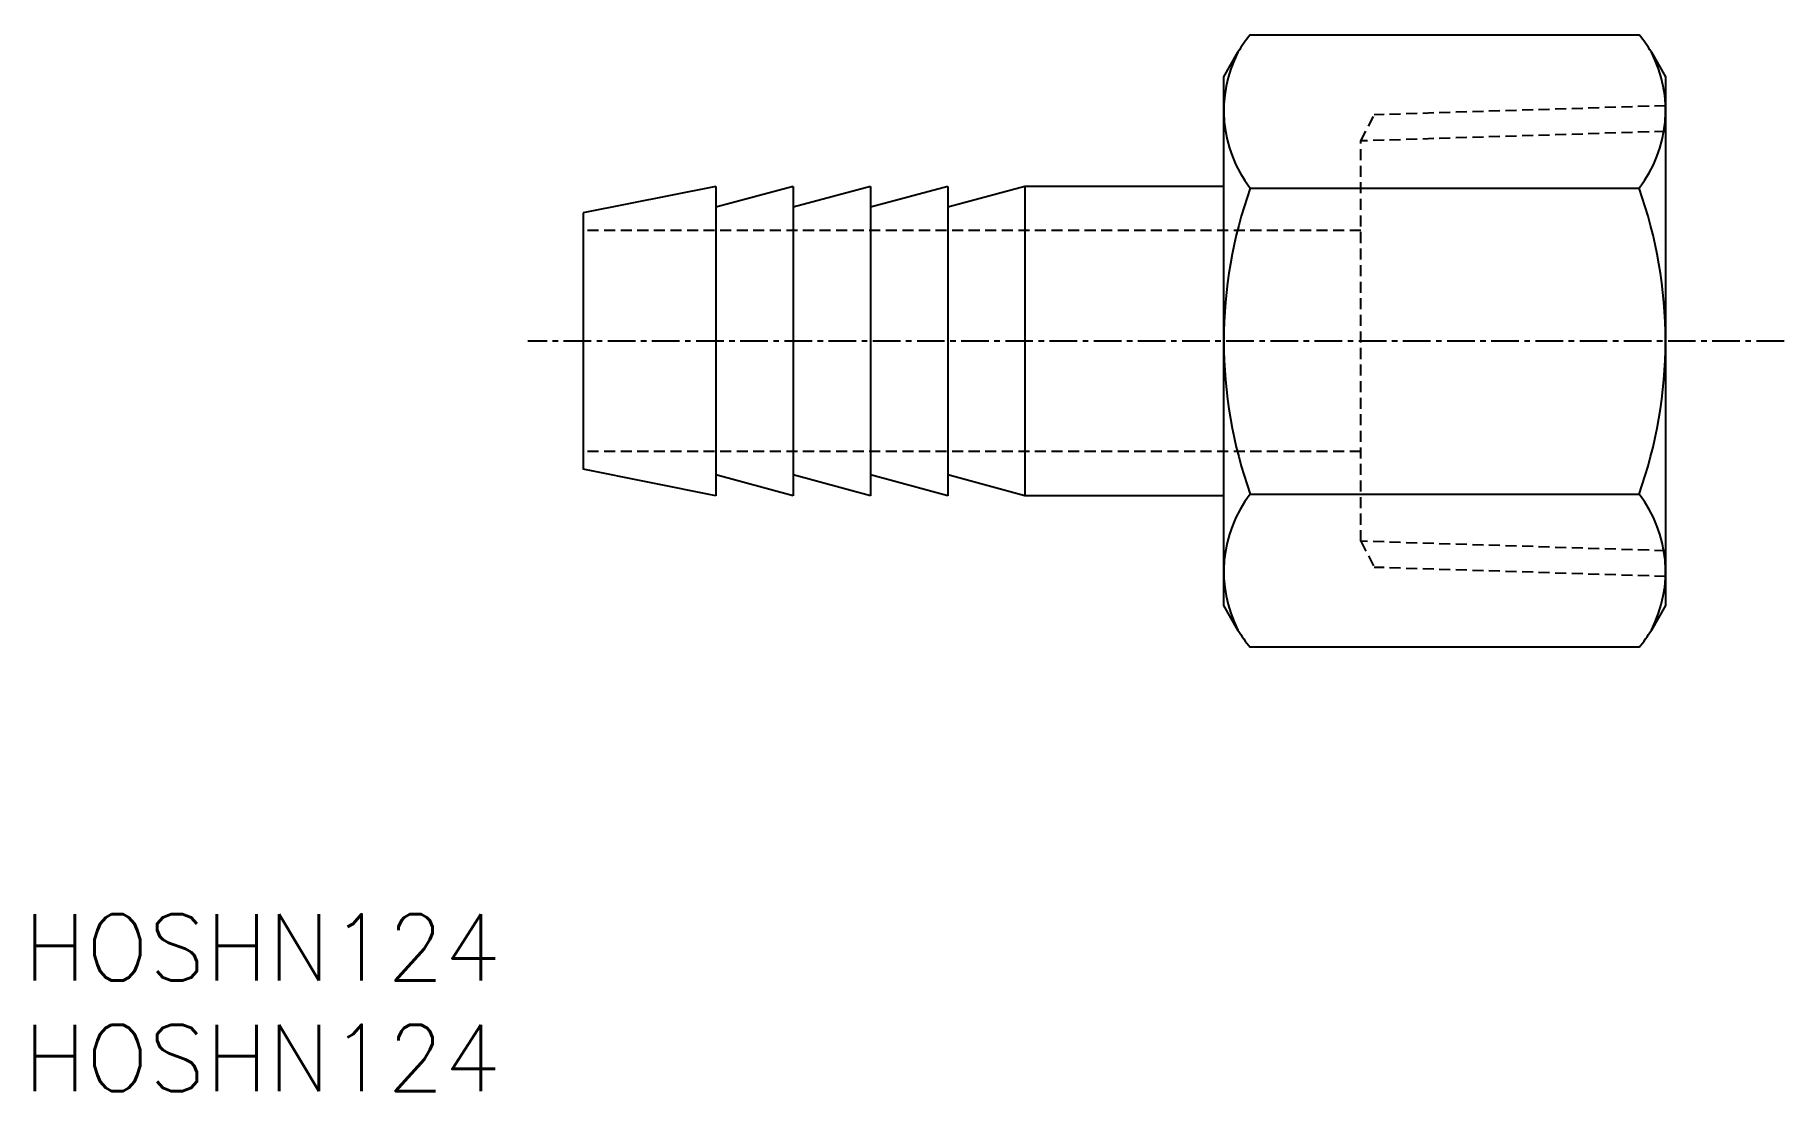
# Model space of a CAD drawing. Extents: x 0.5 to 79.7, y 0 to 47.8.
import ezdxf

# ---------------------------------------------------------------- set-up
doc = ezdxf.new("R2010")
doc.units = 0
doc.linetypes.add('CENTER', pattern=[2, 1.25, -0.25, 0.25, -0.25])
doc.linetypes.add('DASHED', pattern=[0.75, 0.5, -0.25])
doc.layers.get('0').update_dxf_attribs({"linetype": 'CONTINUOUS'})
doc.layers.add('CENTER', color=1, linetype='CENTER')
doc.styles.get("Standard").update_dxf_attribs({"font": 'txt.shx'})

# ---------------------------------------------------------------- blocks, each defined once
blk = doc.blocks.new('*U4')
at = {"color": 7, "linetype": 'CONTINUOUS'}
blk.add_text('HOSHN124', height=3, dxfattribs=at).set_placement((0, 0))
blk = doc.blocks.new('*U5')
at = {"color": 7, "linetype": 'CONTINUOUS'}
blk.add_text('HOSHN124', height=3, dxfattribs=at).set_placement((0, 5))

msp = doc.modelspace()

# ---------------------------------------------------------------- linework, layer by layer
for p, q in [((55.533, 47.802), (73.133, 47.802)), ((54.333, 45.913), (54.976, 47.027)), ((73.689, 47.027), (74.333, 45.913)), ((54.333, 21.978), (54.333, 45.913)), ((74.333, 45.913), (74.333, 21.978)), ((55.533, 40.874), (73.133, 40.874)), ((55.533, 27.018), (73.133, 27.018)), ((54.976, 20.864), (54.333, 21.978)), ((74.333, 21.978), (73.689, 20.864)), ((73.133, 20.089), (55.533, 20.089))]:
    msp.add_line(p, q)
at = {"color": 3, "linetype": 'DASHED'}
for p, q in [((74.333, 44.599), (61.148, 44.187)), ((60.533, 43.006), (61.148, 44.187)), ((74.333, 43.437), (60.533, 43.006)), ((60.533, 24.885), (60.533, 43.006)), ((60.533, 38.946), (25.333, 38.946)), ((60.533, 28.946), (25.333, 28.946)), ((74.333, 24.454), (60.533, 24.885)), ((60.533, 24.885), (61.148, 23.704)), ((74.333, 23.292), (61.148, 23.704))]:
    msp.add_line(p, q, dxfattribs=at)
at = {"color": 7, "linetype": 'CONTINUOUS'}
for p, q in [((31.333, 40.946), (25.333, 39.746)), ((31.333, 40.946), (31.333, 26.946)), ((34.833, 40.946), (31.333, 40.005)), ((34.833, 40.946), (34.833, 26.946)), ((38.333, 40.946), (34.833, 40.005)), ((38.333, 40.946), (38.333, 26.946)), ((41.833, 40.946), (38.333, 40.005)), ((45.333, 40.946), (41.833, 40.005)), ((41.833, 40.946), (41.833, 26.946)), ((54.333, 40.946), (45.333, 40.946)), ((45.333, 40.946), (45.333, 26.946)), ((25.333, 39.746), (25.333, 28.146)), ((31.333, 26.946), (25.333, 28.146)), ((34.833, 26.946), (31.333, 27.887)), ((38.333, 26.946), (34.833, 27.887)), ((41.833, 26.946), (38.333, 27.887)), ((45.333, 26.946), (41.833, 27.887)), ((54.333, 26.946), (45.333, 26.946))]:
    msp.add_line(p, q, dxfattribs=at)
for centre, radius, start, end in [((59.134, 44.627), 4.801, 138.59664, 150), ((69.531, 44.627), 4.801, 30, 41.40336), ((60.072, 44.387), 5.74, 152.60507, 217.73446), ((68.594, 44.387), 5.74, 322.26554, 27.39493), ((74.933, 33.946), 20.6, 160.34714, 199.65286), ((53.733, 33.946), 20.6, 340.34714, 19.65286), ((60.072, 23.505), 5.74, 142.26554, 207.39493), ((68.594, 23.505), 5.74, 332.60507, 37.73446), ((59.134, 23.265), 4.801, 210, 221.40336), ((69.531, 23.265), 4.801, 318.59664, 330)]:
    msp.add_arc(centre, radius, start, end)
at = {"layer": 'CENTER', "color": 1}
msp.add_line((79.695, 33.946), (22.833, 33.946), dxfattribs=at)

# ---------------------------------------------------------------- block references
at = {"color": 7, "linetype": 'CONTINUOUS'}
for name in ['*U5', '*U4']:
    msp.add_blockref(name, (0, 0), dxfattribs=at)

doc.saveas('drawing.dxf')
